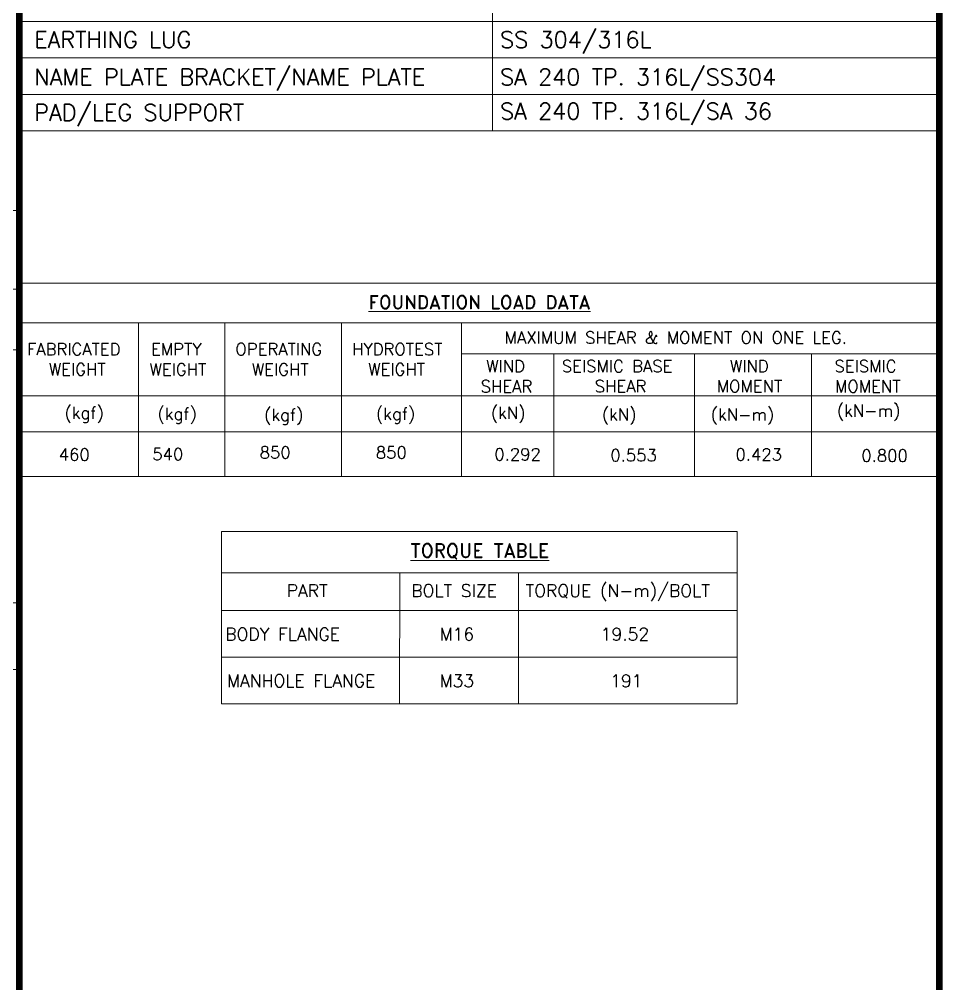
# Model space of a CAD drawing. Header units: inches. Extents: x -31906 to -25178, y -20157 to -15405.
# Drawn here: x -26418 to -25294, y -18980 to -17806 of the extents above; entities that cross this region are included whole.
import ezdxf
from ezdxf.enums import TextEntityAlignment as Align

# ---------------------------------------------------------------- set-up
doc = ezdxf.new("R2010")
doc.units = ezdxf.units.IN
doc.header["$LTSCALE"] = 200
doc.header["$MEASUREMENT"] = 0
for name, color, linetype in [('4', 6, 'Continuous'), ('BORDER1', 3, 'Continuous'), ('BORDER2', 7, 'Continuous'), ('CONSTRUCTION', 252, 'Continuous'), ('text', 3, 'Continuous')]:
    doc.layers.add(name, color=color, linetype=linetype)
doc.layers.add('OBJECT', color=7, linetype='Continuous', lineweight=18)
doc.styles.add('ROMANC', font='ROMANC', dxfattribs={"height": 5})
doc.styles.add('ROMAND', font='romand.shx', dxfattribs={"width": 0.8})
doc.styles.add('ROMANS', font='romans.shx', dxfattribs={"width": 0.85})
doc.styles.add('ROMANT', font='romant.shx')
doc.styles.add('RS', font='ROMANS.shx', dxfattribs={"width": 0.8})
doc.styles.get("Standard").update_dxf_attribs({"font": 'romans.shx'})

# ---------------------------------------------------------------- blocks, each defined once
blk = doc.blocks.new('0')
at = {"layer": 'BORDER1', "color": 154, "true_color": 0x1859a9, "const_width": 1}
blk.add_lwpolyline([(0, 564), (796, 564), (796, 0), (0, 0)], close=True, dxfattribs=at)
blk.add_lwpolyline([(656, 0), (656, 564)], dxfattribs=at)
at = {"layer": 'BORDER2', "flags": 8}
for tag, height, style, p in [('REV-A', 2.7, 'ROMANS', (662.76, 118.68)), ('RE-A', 7, 'ROMANT', (745.34, 6.15))]:
    blk.add_attdef(tag, text='', height=height, dxfattribs=dict(at, style=style)).set_placement(p, align=Align.CENTER)
at = {"layer": 'BORDER2', "style": 'ROMANS', "width": 4.59626}
blk.add_attdef('DATE-A', text='', height=2.7, dxfattribs=at).set_placement((668.47, 118.68), (681.47, 118.68), align=Align.FIT)
at = {"layer": 'BORDER2'}
for tag, height, style, p in [('DRN-A', 2.7, 'ROMANS', (689.55, 118.68)), ('CHD-A', 2.7, 'ROMANS', (701.61, 118.68)), ('APD-A', 2.7, 'ROMANS', (713.32, 118.68)), ('CONS_CONT_VEND', 3.5, 'ROMANC', (726, 61.94))]:
    blk.add_attdef(tag, text='', height=height, dxfattribs=dict(at, style=style)).set_placement(p, align=Align.CENTER)
at = {"layer": 'BORDER2', "style": 'ROMANS', "width": 0.8}
for tag, p, height in [('1:X', (670.77, 103.49), 3), ('LOC', (709.61, 103.49), 3), ('PROJ_NO', (774.84, 103.49), 3), ('CONS_DRG_NO', (681.74, 53.26), 2.5)]:
    blk.add_attdef(tag, p, '', height=height, dxfattribs=at)
at = {"layer": 'BORDER2', "lineweight": 30, "width": 0.8, "flags": 104}
blk.add_attdef('COMMENTS-A', text='', height=2.2, dxfattribs=at).set_placement((720.55, 120.5), align=Align.MIDDLE_LEFT)
at = {"layer": 'BORDER2', "style": 'ROMANS', "width": 0.8}
for tag, p in [('PROJECT_TITLE_1', (726, 45.91)), ('PROJECT_TITLE_2', (726, 40.58))]:
    blk.add_attdef(tag, text='', height=3.5, dxfattribs=at).set_placement(p, align=Align.MIDDLE)
at = {"layer": 'BORDER2', "style": 'ROMANT', "width": 0.8}
for tag, p in [('DRG_TITLE_1', (726, 29.73)), ('DRG_TITLE_2', (726, 23.03)), ('DRG_TITLE_3', (726, 16.33))]:
    blk.add_attdef(tag, text='', height=4, dxfattribs=at).set_placement(p, align=Align.CENTER)
at = {"layer": 'BORDER2', "style": 'ROMANT'}
for tag, p in [('AR', (668.95, 6.15)), ('PA', (683.03, 6.15)), ('DC', (697.09, 6.15)), ('TS', (775.94, 6.15))]:
    blk.add_attdef(tag, p, '', height=7, dxfattribs=at)
for tag, p in [('SRNO', (736.79, 6.15)), ('SH', (771.83, 6.2))]:
    blk.add_attdef(tag, text='', height=7, dxfattribs=at).set_placement(p, align=Align.RIGHT)
at = {"layer": 'BORDER2', "style": 'ROMANS', "flags": 2}
blk.add_attdef('TB_VERSION', text='', height=2, dxfattribs=at).set_placement((1, -1), align=Align.TOP_LEFT)

msp = doc.modelspace()

# ---------------------------------------------------------------- linework, layer by layer
at = {"layer": '4', "color": 1, "linetype": 'Continuous', "lineweight": 15}
for p, q in [((-26418.42, -18175.88, 17.43), (-25298.69, -18175.88, 3.6)), ((-26273.19, -18175.89, 25.21), (-26273.19, -18363.06, 25.21)), ((-26168.42, -18175.89, 25.21), (-26168.42, -18363.06, 25.21)), ((-26026.25, -18175.88, 32.06), (-26026.25, -18363.05, 32.06)), ((-25880.01, -18175.88, 32.02), (-25880.01, -18363.05, 32.02)), ((-25880.01, -18213.55, 27.91), (-25298.69, -18213.55, 11.42)), ((-25767.68, -18213.55, 31.98), (-25767.68, -18363.05, 31.98)), ((-25596.48, -18213.55, 3.69), (-25596.48, -18363.05, 3.69)), ((-25454.26, -18213.55, 3.74), (-25454.26, -18363.05, 3.74)), ((-26172.29, -18480.26, -121.59), (-25544.53, -18480.26, -127.9)), ((-25955.33, -18480.26, -113.47), (-25955.48, -18639.58, -125.58)), ((-25810.61, -18480.26, -113.47), (-25810.76, -18639.58, -125.58))]:
    msp.add_line(p, q, dxfattribs=at)
at = {"layer": 'CONSTRUCTION', "linetype": 'Continuous', "lineweight": 15}
for p, q in [((-26418.42, -18264.73, 24.9), (-25298.69, -18264.73, 11.08)), ((-26418.42, -18308.7, 32.37), (-25298.69, -18308.69, 18.55)), ((-26172.38, -18526.13, -113.79), (-25544.53, -18526.13, -120.1))]:
    msp.add_line(p, q, dxfattribs=at)
at = {"layer": 'OBJECT', "color": 1, "lineweight": 15}
for p, q in [((-26172.38, -18480.26, -121.59), (-25544.53, -18480.26, -127.9)), ((-25544.53, -18582.85, -98.39), (-26172.38, -18582.85, -98.39)), ((-25544.53, -18639.58, -80.18), (-26172.38, -18639.58, -80.18))]:
    msp.add_line(p, q, dxfattribs=at)
for points, elevation in [([(-25298.69, -18363.05), (-26418.42, -18363.05), (-26418.42, -18127.8), (-25298.69, -18127.8)], 39.66), ([(-26172.38, -18639.58), (-26172.29, -18430.09), (-25544.53, -18430.09), (-25544.53, -18639.58)], -98.39)]:
    msp.add_lwpolyline(points, dxfattribs=dict(at, elevation=elevation))
at = {"layer": 'text', "color": 1, "lineweight": 15}
for p, q in [((-25842.54, -17942.24), (-25842.54, -17320.02)), ((-25298.42, -17942.24), (-26418.42, -17942.24)), ((-26418.42, -18208.98, -6.49), (-28372.59, -18209.52, 0.62)), ((-26417.43, -18597.81, -41.9), (-27656.95, -18597.8, -44.84))]:
    msp.add_line(p, q, dxfattribs=at)
at = {"layer": 'text', "color": 252, "lineweight": 15}
for p, q in [((-25298.42, -17808.91), (-26418.42, -17808.91)), ((-25298.42, -17853.36), (-26418.42, -17853.36)), ((-25298.42, -17897.8), (-26418.42, -17897.8)), ((-25298.42, -17897.8), (-26418.42, -17897.8)), ((-26418.42, -18039, -6.49), (-28373.5, -18039, 0.62)), ((-26418.42, -18135.06, -6.49), (-28373.5, -18135.06, 0.62)), ((-26417.43, -18516.64, -42.04), (-27656.98, -18516.64, -32.04))]:
    msp.add_line(p, q, dxfattribs=at)

# ---------------------------------------------------------------- block references
at = {"layer": 'BORDER1', "xscale": 8.00000000000013, "yscale": 8.00000000000013, "zscale": 8.00000000000013}
msp.add_blockref('0', (-31666.42, -20036.64), dxfattribs=at)

# ---------------------------------------------------------------- texts
at = {"layer": 'OBJECT', "color": 3, "lineweight": 15, "style": 'RS'}
for s, height, p in [('MAXIMUM SHEAR & MOMENT ON ONE LEG.', 14.6698, (-25827.78, -18201.3, 4.3)), ('FABRICATED ', 14.6698, (-26409.02, -18215.46, 32.37)), ('EMPTY ', 14.67, (-26258.14, -18215.34, 32.54)), ('OPERATING', 14.67, (-26155.38, -18215.41, 32.54)), ('HYDROTEST', 14.67, (-26013.34, -18215.41, 39.39)), ('WIND ', 14.67, (-25850.1, -18236.07, 32.5)), ('SEISMIC BASE ', 14.6698, (-25757.98, -18236.04, 4.3)), ('WIND ', 14.67, (-25553.44, -18236.03, 4.25)), ('SEISMIC ', 14.67, (-25426.09, -18236.02, 4.3)), ('WEIGHT', 14.67, (-26382.51, -18239.91, 47.13)), ('WEIGHT', 14.67, (-26259.92, -18239.93, 32.54)), ('WEIGHT', 14.67, (-26135.45, -18239.92, 32.54)), ('WEIGHT', 14.67, (-25993.74, -18239.89, 39.39)), ('SHEAR', 14.67, (-25856.86, -18260.57, 32.5)), ('SHEAR', 14.67, (-25717.93, -18260.51, 18.45)), ('MOMENT', 14.67, (-25569.51, -18260.47, 4.25)), ('MOMENT', 14.67, (-25425.58, -18260.55, 18.45)), ('(kgf)', 14.67, (-26363.4, -18292.89, 47.13)), ('(kgf)', 14.67, (-26250.14, -18294.04, 40.16)), ('(kgf)', 14.67, (-26120.48, -18295.38, 40.16)), ('(kgf)', 14.67, (-25984.3, -18294, 47.01)), ('(kN)', 14.67, (-25844.53, -18292.85, 54.45)), ('(kN)', 14.67, (-25709.41, -18294.96, 19.36)), ('(kN-m)', 14.67, (-25576.81, -18294.96, 19.4)), ('(kN-m)', 14.67, (-25423.32, -18290.23, 19.45)), ('850', 14.67, (-26125.86, -18341.15, 47.62)), ('850', 14.67, (-25984.43, -18341.15, 54.48)), ('460', 14.67, (-26370.4, -18343.7, 48.99)), ('540', 14.67, (-26256.55, -18343.17, 47.62)), ('0.292', 14.67, (-25840.11, -18343.42, 61.91)), ('0.553', 14.67, (-25698.95, -18344.48, 26.82)), ('0.423', 14.67, (-25546.6, -18343.6, 26.78)), ('0.800', 14.67, (-25393.45, -18344.91, 26.82)), ('TORQUE (N-m)/BOLT', 15.3074, (-25802.18, -18509.64, -98.4)), ('PART', 15.307, (-26092.93, -18509.64, -98.4)), ('BOLT SIZE', 15.307, (-25941.34, -18509.64, -98.4)), ('BODY FLANGE', 15.3074, (-26167.7, -18562.66, -96.45)), ('M16', 15.307, (-25906.76, -18562.66, -96.45)), ('19.52', 15.307, (-25710.77, -18562.66, -96.45)), ('MANHOLE FLANGE', 15.3074, (-26165.45, -18619.38, -78.23)), ('M33', 15.307, (-25906.76, -18619.38, -78.23)), ('191', 15.307, (-25699.23, -18619.38, -78.23))]:
    msp.add_text(s, height=height, dxfattribs=at).set_placement(p)
at = {"layer": 'text', "style": 'ROMANS'}
for s, p in [('EARTHING LUG', (-26400.17, -17841.22)), ('SS 304/316L', (-25833.17, -17841.22)), ('NAME PLATE BRACKET/NAME PLATE', (-26400.17, -17886.59)), ('SA 240 TP. 316L/SS304', (-25833.17, -17886.59)), ('SA 240 TP. 316L/SA 36', (-25833.17, -17928.28)), ('PAD/LEG SUPPORT', (-26400.17, -17929.86))]:
    msp.add_text(s, height=20, dxfattribs=at).set_placement(p)
at = {"layer": 'text', "color": 3, "lineweight": 15, "style": 'ROMAND'}
for s, height, p in [('%%UFOUNDATION LOAD DATA', 16.36, (-25858.3, -18150.77, 13.98)), ('%%UTORQUE TABLE', 17.0711, (-25857.86, -18454.06, -125.19))]:
    msp.add_text(s, height=height, rotation=0.00011, dxfattribs=at).set_placement(p, align=Align.MIDDLE)

doc.saveas('drawing.dxf')
